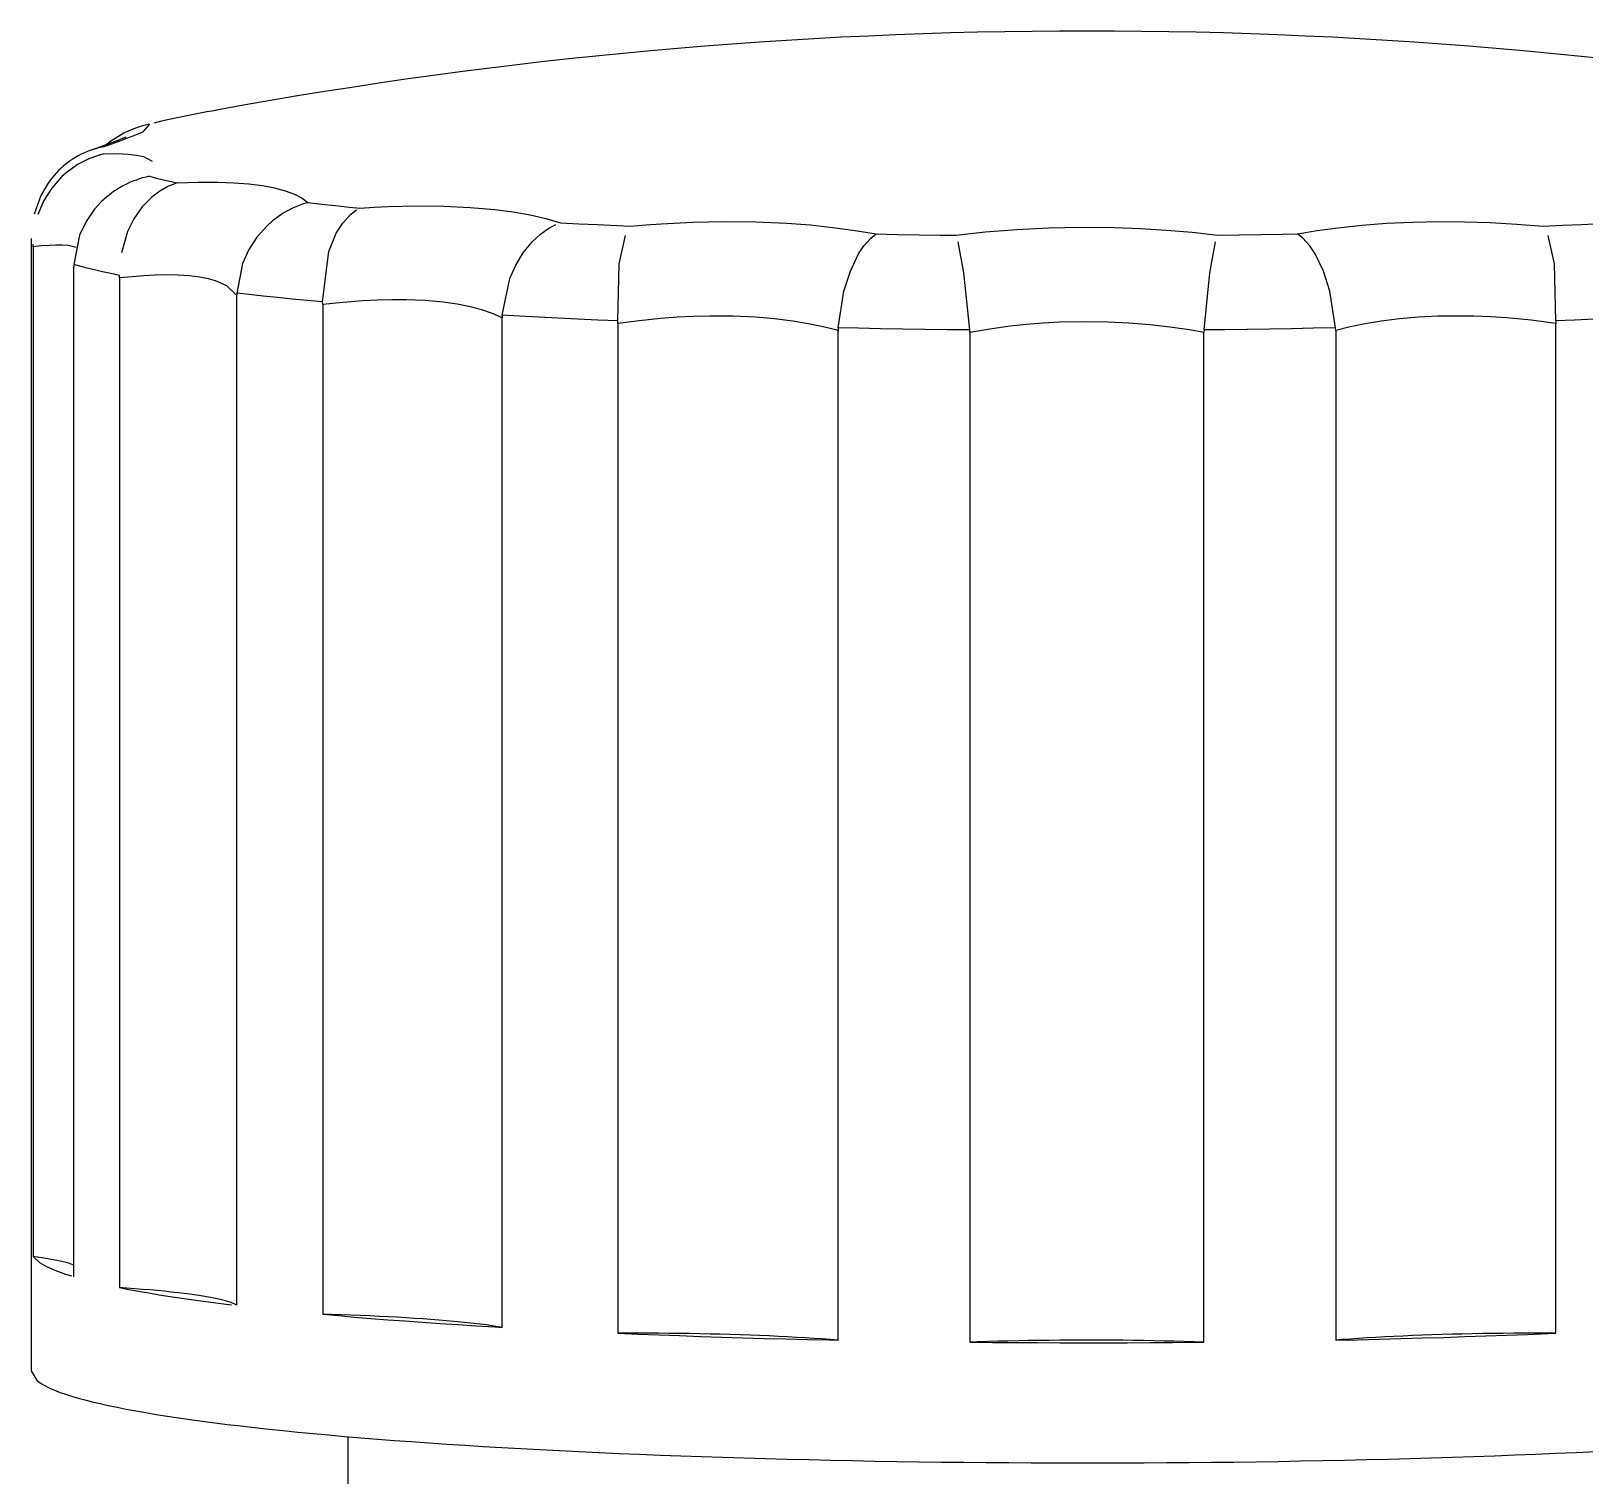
# Model space of a CAD drawing. Header units: millimetres. Extents: x 441156 to 441876, y 4514765 to 4515211.
# Drawn here: x 441490.279 to 441490.4078, y 4515047.1412 to 4515047.261 of the extents above; entities that cross this region are included whole.
import ezdxf

# ---------------------------------------------------------------- set-up
doc = ezdxf.new("R2010")
doc.units = ezdxf.units.MM
doc.layers.add('Collettore SL', color=7, linetype='Continuous')
doc.layers.add('Piantone', color=5, linetype='Continuous')

msp = doc.modelspace()

# ---------------------------------------------------------------- linework, layer by layer
at = {"layer": 'Collettore SL', "color": 254, "linetype": 'Continuous'}
msp.add_line((441490.3052503175, 4515047.144491823), (441490.3052503175, 4515047.135699125), dxfattribs=at)
at = {"layer": 'Piantone', "color": 254, "linetype": 'Continuous'}
for p, q in [((441490.2888053365, 4515047.253307867), (441490.2882319371, 4515047.253173003)), ((441490.2790003175, 4515047.243839931), (441490.2790003175, 4515047.149937968)), ((441490.2791761183, 4515047.24314038), (441490.2791757137, 4515047.243357309)), ((441490.2791761183, 4515047.24314038), (441490.2791761183, 4515047.159416736)), ((441490.2825481056, 4515047.241690387), (441490.2825463046, 4515047.241474548)), ((441490.2825463046, 4515047.157750905), (441490.2825463046, 4515047.241474548)), ((441490.2863385192, 4515047.240566471), (441490.2863359578, 4515047.240783353)), ((441490.2863385192, 4515047.240566471), (441490.2863385192, 4515047.156842827)), ((441490.2960463732, 4515047.239317487), (441490.2960425839, 4515047.239101563)), ((441490.2960425839, 4515047.155377919), (441490.2960425839, 4515047.239101563)), ((441490.303169616, 4515047.238361291), (441490.3031652068, 4515047.238578067)), ((441490.303169616, 4515047.238361291), (441490.303169616, 4515047.154637647)), ((441490.3180424263, 4515047.237490061), (441490.3180371057, 4515047.237273997)), ((441490.3180371057, 4515047.153550353), (441490.3180371057, 4515047.237273997)), ((441490.3276393301, 4515047.236790818), (441490.3276336049, 4515047.237007438)), ((441490.4053670301, 4515047.237007438), (441490.4053613049, 4515047.236790818)), ((441490.3276393301, 4515047.236790818), (441490.3276393301, 4515047.153067174)), ((441490.3458832162, 4515047.236428523), (441490.3458770061, 4515047.236212282)), ((441490.3458770061, 4515047.152488638), (441490.3458770061, 4515047.236212282)), ((441490.3567962528, 4515047.236044475), (441490.3567899021, 4515047.23626091)), ((441490.3567962528, 4515047.236044475), (441490.3567962528, 4515047.152320831)), ((441490.3762107329, 4515047.23626091), (441490.3762043822, 4515047.236044475)), ((441490.3762043822, 4515047.152320831), (441490.3762043822, 4515047.236044475)), ((441490.3871236289, 4515047.236212282), (441490.3871174188, 4515047.236428523)), ((441490.3871236289, 4515047.236212282), (441490.3871236289, 4515047.152488638)), ((441490.4053613049, 4515047.153067174), (441490.4053613049, 4515047.236790818))]:
    msp.add_line(p, q, dxfattribs=at)
for points in [[(441490.2911014564, 4515047.253857692, 0), (441490.2904330193, 4515047.253711483, 0), (441490.2898019015, 4515047.253564018, 0), (441490.2892084127, 4515047.253415371, 0), (441490.2888053365, 4515047.253307867, 0)], [(441490.2888053365, 4515047.253307867, 0), (441490.2889818586, 4515047.253310197, 0), (441490.2891105012, 4515047.253298721, 0), (441490.2892222441, 4515047.253229985, 0), (441490.2891206303, 4515047.25310121, 0), (441490.2887925234, 4515047.252906552, 0), (441490.2882407283, 4515047.252650512, 0), (441490.2876484515, 4515047.252405803, 0), (441490.2869218691, 4515047.252125077, 0), (441490.2860468212, 4515047.251803284, 0), (441490.2850407856, 4515047.251447107, 0)], [(441490.286858391, 4515047.252248452, 0), (441490.2868534536, 4515047.25224612, 0), (441490.286801967, 4515047.252222719, 0), (441490.2866737691, 4515047.252167229, 0), (441490.2864391797, 4515047.252070536, 0), (441490.2860620999, 4515047.251922202, 0), (441490.2855074501, 4515047.25171324, 0), (441490.284750296, 4515047.25143881, 0), (441490.2839705791, 4515047.25116478, 0)], [(441490.2850407856, 4515047.251447107, 0), (441490.2849864225, 4515047.251289789, 0), (441490.284972051, 4515047.251132404, 0), (441490.2849976781, 4515047.250975031, 0), (441490.2850407856, 4515047.250861995, 0)], [(441490.2850407856, 4515047.250861995, 0), (441490.2849864462, 4515047.250849002, 0), (441490.2845598785, 4515047.25073175, 0), (441490.2841391779, 4515047.250588681, 0), (441490.283724434, 4515047.250419396, 0), (441490.2833266312, 4515047.250228792, 0), (441490.2829158633, 4515047.250000449, 0), (441490.2825178759, 4515047.249745488, 0), (441490.2820258496, 4515047.249378081, 0), (441490.2815608287, 4515047.248968254, 0), (441490.2811207891, 4515047.24851121, 0), (441490.2807160813, 4515047.248014264, 0), (441490.2803713142, 4515047.247512951, 0), (441490.2800643761, 4515047.246981059, 0), (441490.2797948989, 4515047.24641336, 0), (441490.2795704046, 4515047.245820112, 0), (441490.2793999484, 4515047.245230083, 0), (441490.2792759764, 4515047.244623443, 0), (441490.2791998651, 4515047.243994822, 0), (441490.2791811664, 4515047.243676284, 0), (441490.2791757137, 4515047.243357309, 0)], [(441490.2850407856, 4515047.250861995, 0), (441490.2861261764, 4515047.250876092, 0), (441490.2870615576, 4515047.250835906, 0), (441490.2877500954, 4515047.250755525, 0), (441490.288309768, 4515047.250633352, 0), (441490.2887441762, 4515047.25046642, 0), (441490.2890401743, 4515047.250257425, 0), (441490.2891965303, 4515047.250006017, 0), (441490.2892114403, 4515047.249714354, 0), (441490.2890810887, 4515047.24937711, 0), (441490.2888053365, 4515047.249001235, 0)], [(441490.2888053365, 4515047.249001235, 0), (441490.2893716046, 4515047.248851784, 0), (441490.2899757128, 4515047.248703463, 0), (441490.2906173647, 4515047.248556344, 0), (441490.2911014564, 4515047.248451409, 0)], [(441490.2911014564, 4515047.248451409, 0), (441490.2928487803, 4515047.24850904, 0), (441490.2944854161, 4515047.24850838, 0), (441490.295817231, 4515047.248459048, 0), (441490.2970420367, 4515047.248364299, 0), (441490.2981732204, 4515047.248221426, 0), (441490.2991824569, 4515047.24803249, 0), (441490.3000685867, 4515047.247797103, 0), (441490.3008231907, 4515047.247517265, 0), (441490.3014532578, 4515047.247187701, 0), (441490.3019410488, 4515047.246815084, 0)], [(441490.2803579145, 4515047.248349069, 0), (441490.2802049666, 4515047.248106936, 0), (441490.2798210164, 4515047.247402173, 0), (441490.2795028971, 4515047.24665362, 0), (441490.2792575132, 4515047.245867107, 0), (441490.2790796336, 4515047.244971445, 0), (441490.279003589, 4515047.244070233, 0), (441490.2790003176, 4515047.243838905, 0)], [(441490.2911014564, 4515047.248451409, 0), (441490.2910558207, 4515047.248436879, 0), (441490.2906974587, 4515047.248307327, 0), (441490.2903460488, 4515047.24815263, 0), (441490.2899999063, 4515047.247971652, 0), (441490.2896687716, 4515047.247769847, 0), (441490.2893271803, 4515047.247529463, 0), (441490.2889984601, 4515047.247263812, 0), (441490.2885915749, 4515047.246881277, 0), (441490.2882112507, 4515047.246459773, 0), (441490.2878509021, 4515047.245988706, 0), (441490.2875237652, 4515047.245482235, 0), (441490.2872452242, 4515047.244969619, 0), (441490.2870008801, 4515047.24443098, 0), (441490.2867873147, 4515047.24385376, 0), (441490.2866132875, 4515047.243256484, 0), (441490.2864833242, 4515047.242659741, 0), (441490.2863931497, 4515047.242051908, 0), (441490.2863428258, 4515047.241418946, 0), (441490.2863359578, 4515047.240783353, 0)], [(441490.2848145784, 4515047.246875938, 0), (441490.2846859896, 4515047.246746571, 0), (441490.2842552424, 4515047.24626491, 0), (441490.2838838918, 4515047.245774518, 0), (441490.2835533223, 4515047.245256526, 0), (441490.2832588611, 4515047.244698678, 0), (441490.2830125521, 4515047.244118711, 0), (441490.2828212791, 4515047.243536648, 0), (441490.2826793459, 4515047.242941209, 0), (441490.2825863668, 4515047.242318461, 0), (441490.2825481056, 4515047.241690387, 0)], [(441490.3019410488, 4515047.246815084, 0), (441490.3018892237, 4515047.246801489, 0), (441490.3014808301, 4515047.246679489, 0), (441490.3010778, 4515047.246532585, 0), (441490.3006781667, 4515047.246359682, 0), (441490.3002932243, 4515047.246165998, 0), (441490.2998931939, 4515047.245934437, 0), (441490.2995051575, 4515047.24567774, 0), (441490.299020128, 4515047.245307002, 0), (441490.2985612986, 4515047.244897348, 0), (441490.2981206515, 4515047.244438403, 0), (441490.2977143733, 4515047.243943879, 0), (441490.2973622626, 4515047.243442369, 0), (441490.2970469003, 4515047.242914451, 0), (441490.2967638095, 4515047.242347727, 0), (441490.2965245564, 4515047.241760297, 0), (441490.2963360069, 4515047.241172398, 0), (441490.2961927617, 4515047.240572576, 0), (441490.296094268, 4515047.239946885, 0), (441490.2960463732, 4515047.239317487, 0)], [(441490.3019410488, 4515047.246815084, 0), (441490.3030596477, 4515047.246691526, 0), (441490.3042093712, 4515047.246570158, 0), (441490.3053896553, 4515047.246451039, 0), (441490.3062563427, 4515047.246366862, 0)], [(441490.3031652068, 4515047.238578067, 0), (441490.303154007, 4515047.239195345, 0), (441490.3031705788, 4515047.239811327, 0), (441490.3032166503, 4515047.240439631, 0), (441490.3032917252, 4515047.241057403, 0), (441490.3033919687, 4515047.241642918, 0), (441490.3035184097, 4515047.242210525, 0), (441490.3036749111, 4515047.242771399, 0), (441490.3038571868, 4515047.243305837, 0), (441490.3040627715, 4515047.243807283, 0), (441490.3042913158, 4515047.244276104, 0), (441490.3045486112, 4515047.244720696, 0), (441490.3048269122, 4515047.24512498, 0), (441490.3050353833, 4515047.245384999, 0), (441490.3052527618, 4515047.245622743, 0), (441490.305480297, 4515047.245839157, 0), (441490.3057113711, 4515047.246028375, 0), (441490.3059648865, 4515047.246203673, 0), (441490.306224915, 4515047.246351149, 0), (441490.3062563427, 4515047.246366862, 0)], [(441490.3062563427, 4515047.246366862, 0), (441490.3074313665, 4515047.246437202, 0), (441490.3085901694, 4515047.246490509, 0), (441490.3109470424, 4515047.246545993, 0), (441490.3132001786, 4515047.24652548, 0), (441490.3153937954, 4515047.246424694, 0), (441490.3174442669, 4515047.246244066, 0), (441490.3189532903, 4515047.246045487, 0), (441490.3203565719, 4515047.245798812, 0), (441490.3216710623, 4515047.245499132, 0), (441490.3228635616, 4515047.245152337, 0)], [(441490.3180424263, 4515047.237490061, 0), (441490.3180918384, 4515047.238100706, 0), (441490.3181799359, 4515047.238713657, 0), (441490.318308724, 4515047.239333607, 0), (441490.3184766701, 4515047.239946893, 0), (441490.3186733045, 4515047.240523401, 0), (441490.3189038994, 4515047.241085349, 0), (441490.3191710307, 4515047.241636219, 0), (441490.3194701043, 4515047.242164027, 0), (441490.3197925426, 4515047.242655291, 0), (441490.3201419173, 4515047.243116912, 0), (441490.320521431, 4515047.243551076, 0), (441490.3209241063, 4515047.243947754, 0), (441490.3212181065, 4515047.244201081, 0), (441490.3215208413, 4515047.24443302, 0), (441490.321832402, 4515047.244643289, 0), (441490.3221442527, 4515047.244826599, 0), (441490.322480911, 4515047.244995493, 0), (441490.3228226514, 4515047.245137317, 0), (441490.3228635616, 4515047.245152337, 0)], [(441490.3228635616, 4515047.245152337, 0), (441490.3243995718, 4515047.245069575, 0), (441490.3259562371, 4515047.244989798, 0), (441490.3275327936, 4515047.244913046, 0), (441490.3286775414, 4515047.244859781, 0)], [(441490.3276336049, 4515047.237007438, 0), (441490.3276064974, 4515047.237624127, 0), (441490.3275905723, 4515047.23824012, 0), (441490.3275861567, 4515047.238869064, 0), (441490.327594052, 4515047.239488112, 0), (441490.3276136547, 4515047.240075469, 0), (441490.3276450199, 4515047.240645501, 0), (441490.3276895229, 4515047.241209463, 0), (441490.3277462945, 4515047.241747574, 0), (441490.3278147076, 4515047.242253232, 0), (441490.3278947429, 4515047.242726794, 0), (441490.3279887306, 4515047.243176784, 0), (441490.3280940871, 4515047.243586965, 0), (441490.3281751327, 4515047.243851433, 0), (441490.328261329, 4515047.244093843, 0), (441490.3283532162, 4515047.244315166, 0), (441490.3284481149, 4515047.244509393, 0), (441490.3285539118, 4515047.244690213, 0), (441490.3286641124, 4515047.244843379, 0), (441490.3286775414, 4515047.244859781, 0)], [(441490.3286775414, 4515047.244859781, 0), (441490.3299440152, 4515047.244967641, 0), (441490.3312109523, 4515047.245058227, 0), (441490.3338469586, 4515047.245190442, 0), (441490.336449261, 4515047.245244547, 0), (441490.3390733295, 4515047.245217797, 0), (441490.3416229607, 4515047.245107865, 0), (441490.3435728671, 4515047.244962442, 0), (441490.3454555697, 4515047.244766265, 0), (441490.3472959366, 4515047.244515069, 0), (441490.3490493113, 4515047.244213547, 0)], [(441490.3556607252, 4515047.244111943, 0), (441490.3568658935, 4515047.244257786, 0), (441490.3580881535, 4515047.244386626, 0), (441490.3606853519, 4515047.244599263, 0), (441490.3633229444, 4515047.244733896, 0), (441490.3660609632, 4515047.24478955, 0), (441490.3688022308, 4515047.244760927, 0), (441490.3709578328, 4515047.244678598, 0), (441490.3730928748, 4515047.244544165, 0), (441490.3752371427, 4515047.244354204, 0), (441490.3773399098, 4515047.244111943, 0)], [(441490.3839513237, 4515047.244213547, 0), (441490.3855847034, 4515047.244496509, 0), (441490.3873016596, 4515047.244736573, 0), (441490.3892763336, 4515047.244948758, 0), (441490.3913262871, 4515047.24510474, 0), (441490.3934869767, 4515047.245204966, 0), (441490.3957038562, 4515047.2452451, 0), (441490.3978051564, 4515047.24522819, 0), (441490.3999350202, 4515047.245159301, 0), (441490.4021245587, 4515047.245035942, 0), (441490.4043230936, 4515047.244859781, 0)], [(441490.4043230936, 4515047.244859781, 0), (441490.4059134668, 4515047.244934337, 0), (441490.4074845035, 4515047.245011944, 0), (441490.409035433, 4515047.245092565, 0), (441490.4101370734, 4515047.245152337, 0)], [(441490.4053670301, 4515047.237007438, 0), (441490.4053941376, 4515047.237624127, 0), (441490.4054100627, 4515047.23824012, 0), (441490.4054144783, 4515047.238869064, 0), (441490.405406583, 4515047.239488112, 0), (441490.4053869803, 4515047.240075469, 0), (441490.4053556151, 4515047.240645501, 0), (441490.4053111121, 4515047.241209463, 0), (441490.4052543404, 4515047.241747574, 0), (441490.4051859274, 4515047.242253232, 0), (441490.405105892, 4515047.242726794, 0), (441490.4050119044, 4515047.243176784, 0), (441490.4049065479, 4515047.243586965, 0), (441490.4048255023, 4515047.243851433, 0), (441490.404739306, 4515047.244093843, 0), (441490.4046474188, 4515047.244315166, 0), (441490.4045525201, 4515047.244509393, 0), (441490.4044467232, 4515047.244690213, 0), (441490.4043365226, 4515047.244843379, 0), (441490.4043230936, 4515047.244859781, 0)], [(441490.2791757137, 4515047.243357309, 0), (441490.2790772854, 4515047.243520134, 0), (441490.2790188208, 4515047.243683105, 0), (441490.2790003175, 4515047.243839931, 0)], [(441490.3458832162, 4515047.236428523, 0), (441490.3459308061, 4515047.237042842, 0), (441490.3460022745, 4515047.237656062, 0), (441490.3461000414, 4515047.238281765, 0), (441490.3462211445, 4515047.238897221, 0), (441490.3463599049, 4515047.239480798, 0), (441490.3465181169, 4515047.240046807, 0), (441490.3466995574, 4515047.240606425, 0), (441490.3468983731, 4515047.24114003, 0), (441490.3471115179, 4515047.241641097, 0), (441490.3473383841, 4515047.242110002, 0), (441490.3475839561, 4515047.242555183, 0), (441490.3478402189, 4515047.242960576, 0), (441490.3480268019, 4515047.243221696, 0), (441490.3482170828, 4515047.243460804, 0), (441490.3484120425, 4515047.243678858, 0), (441490.3486060282, 4515047.243869942, 0), (441490.3488145939, 4515047.244047502, 0), (441490.3490242501, 4515047.244197512, 0), (441490.3490493113, 4515047.244213547, 0)], [(441490.3490493113, 4515047.244213547, 0), (441490.3508174673, 4515047.244181562, 0), (441490.3525933174, 4515047.244152999, 0), (441490.3543759905, 4515047.244127871, 0), (441490.3556607252, 4515047.244111943, 0)], [(441490.3567899021, 4515047.23626091, 0), (441490.3567501565, 4515047.236876572, 0), (441490.3567036554, 4515047.237491605, 0), (441490.3566492852, 4515047.238119645, 0), (441490.3565890486, 4515047.238737889, 0), (441490.3565256461, 4515047.239324572, 0), (441490.3564581523, 4515047.239894048, 0), (441490.3563852894, 4515047.240457576, 0), (441490.3563097093, 4515047.240995398, 0), (441490.3562326992, 4515047.241500923, 0), (441490.3561545722, 4515047.241974516, 0), (441490.3560739158, 4515047.24242471, 0), (441490.3559936202, 4515047.242835276, 0), (441490.3559374649, 4515047.243100126, 0), (441490.3558820827, 4515047.24334301, 0), (441490.3558272389, 4515047.243564902, 0), (441490.3557745158, 4515047.243759777, 0), (441490.3557198338, 4515047.243941383, 0), (441490.3556669144, 4515047.244095429, 0), (441490.3556607252, 4515047.244111943, 0)], [(441490.3762107329, 4515047.23626091, 0), (441490.3762504785, 4515047.236876572, 0), (441490.3762969796, 4515047.237491605, 0), (441490.3763513498, 4515047.238119645, 0), (441490.3764115864, 4515047.238737889, 0), (441490.3764749889, 4515047.239324572, 0), (441490.3765424827, 4515047.239894048, 0), (441490.3766153456, 4515047.240457576, 0), (441490.3766909256, 4515047.240995398, 0), (441490.3767679358, 4515047.241500923, 0), (441490.3768460628, 4515047.241974516, 0), (441490.3769267192, 4515047.24242471, 0), (441490.3770070148, 4515047.242835276, 0), (441490.3770631701, 4515047.243100126, 0), (441490.3771185523, 4515047.24334301, 0), (441490.3771733961, 4515047.243564902, 0), (441490.3772261192, 4515047.243759777, 0), (441490.3772808012, 4515047.243941383, 0), (441490.3773337206, 4515047.244095429, 0), (441490.3773399098, 4515047.244111943, 0)], [(441490.3773399098, 4515047.244111943, 0), (441490.3791269459, 4515047.244134595, 0), (441490.3809077872, 4515047.24416069, 0), (441490.3826815601, 4515047.244190218, 0), (441490.3839513237, 4515047.244213547, 0)], [(441490.3871174188, 4515047.236428523, 0), (441490.3870698289, 4515047.237042842, 0), (441490.3869983605, 4515047.237656062, 0), (441490.3869005936, 4515047.238281765, 0), (441490.3867794905, 4515047.238897221, 0), (441490.3866407301, 4515047.239480798, 0), (441490.3864825181, 4515047.240046807, 0), (441490.3863010776, 4515047.240606425, 0), (441490.3861022619, 4515047.24114003, 0), (441490.3858891171, 4515047.241641097, 0), (441490.3856622509, 4515047.242110002, 0), (441490.3854166789, 4515047.242555183, 0), (441490.3851604161, 4515047.242960576, 0), (441490.384973833, 4515047.243221696, 0), (441490.3847835522, 4515047.243460804, 0), (441490.3845885925, 4515047.243678858, 0), (441490.3843946067, 4515047.243869942, 0), (441490.3841860411, 4515047.244047502, 0), (441490.3839763848, 4515047.244197512, 0), (441490.3839513237, 4515047.244213547, 0)], [(441490.2827256094, 4515047.243093883, 0), (441490.2824962704, 4515047.243172389, 0), (441490.2820686762, 4515047.243254561, 0), (441490.2815403644, 4515047.243295019, 0), (441490.2810439515, 4515047.243297171, 0), (441490.2804859952, 4515047.24327236, 0), (441490.2798604004, 4515047.243219933, 0), (441490.2791761183, 4515047.24314038, 0)], [(441490.2863359578, 4515047.240783353, 0), (441490.2856044997, 4515047.240933426, 0), (441490.2849100216, 4515047.241084825, 0), (441490.2842528408, 4515047.241237486, 0), (441490.2836332577, 4515047.241391335, 0), (441490.2830515557, 4515047.241546304, 0), (441490.2825481056, 4515047.241690387, 0)], [(441490.2960425839, 4515047.239101563, 0), (441490.2960402041, 4515047.239105947, 0), (441490.2957076569, 4515047.239539979, 0), (441490.2952150924, 4515047.239915188, 0), (441490.294784622, 4515047.240137048, 0), (441490.2942803117, 4515047.24032892, 0), (441490.2937045567, 4515047.240489709, 0), (441490.2929574724, 4515047.240635158, 0), (441490.2921215835, 4515047.240738377, 0), (441490.2911821007, 4515047.24079954, 0), (441490.2901591942, 4515047.240816158, 0), (441490.2892789725, 4515047.240797155, 0), (441490.288351015, 4515047.240749508, 0), (441490.2873659938, 4515047.240672329, 0), (441490.2863385192, 4515047.240566471, 0)], [(441490.3031652068, 4515047.238578067, 0), (441490.3018889436, 4515047.238697284, 0), (441490.3006422162, 4515047.238818852, 0), (441490.2994255945, 4515047.238942715, 0), (441490.2982396347, 4515047.239068817, 0), (441490.2970848788, 4515047.239197101, 0), (441490.2960463732, 4515047.239317487, 0)], [(441490.3180371057, 4515047.237273997, 0), (441490.3172293162, 4515047.237620979, 0), (441490.316351003, 4515047.237916876, 0), (441490.3153842037, 4515047.238170557, 0), (441490.3143112808, 4515047.23838417, 0), (441490.3131555169, 4515047.238551192, 0), (441490.311653994, 4515047.238689466, 0), (441490.310050324, 4515047.238757141, 0), (441490.308895157, 4515047.238762292, 0), (441490.307700414, 4515047.238733929, 0), (441490.306472376, 4515047.238672305, 0), (441490.3048412846, 4515047.238543752, 0), (441490.303169616, 4515047.238361291, 0)], [(441490.3276336049, 4515047.237007438, 0), (441490.3259664727, 4515047.237081422, 0), (441490.3243178698, 4515047.237158495, 0), (441490.3226885498, 4515047.237238622, 0), (441490.3210792574, 4515047.237321767, 0), (441490.3194907283, 4515047.237407891, 0), (441490.3180424263, 4515047.237490061, 0)], [(441490.3458770061, 4515047.236212282, 0), (441490.3449026439, 4515047.236462295, 0), (441490.3435552091, 4515047.236748343, 0), (441490.3421358182, 4515047.236985107, 0), (441490.3406181035, 4515047.23717441, 0), (441490.3390406474, 4515047.237309396, 0), (441490.3371725015, 4515047.237395885, 0), (441490.3352510654, 4515047.237409387, 0), (441490.3339072114, 4515047.237376133, 0), (441490.3325483748, 4515047.237308526, 0), (441490.3311815834, 4515047.237207026, 0), (441490.3294091932, 4515047.237026168, 0), (441490.3276393301, 4515047.236790818, 0)], [(441490.3762043822, 4515047.236044475, 0), (441490.3749954698, 4515047.236260937, 0), (441490.373370469, 4515047.236501304, 0), (441490.371709339, 4515047.236690728, 0), (441490.3699832853, 4515047.236830181, 0), (441490.3682378193, 4515047.2369141, 0), (441490.3662283765, 4515047.236941, 0), (441490.3642209279, 4515047.236894121, 0), (441490.3628504755, 4515047.236819155, 0), (441490.3614914409, 4515047.23670978, 0), (441490.3601507514, 4515047.236566672, 0), (441490.3584508389, 4515047.236332451, 0), (441490.3567962528, 4515047.236044475, 0)], [(441490.4053613049, 4515047.236790818, 0), (441490.405342291, 4515047.236793638, 0), (441490.4033304576, 4515047.23705622, 0), (441490.4013172501, 4515047.237248177, 0), (441490.3999410189, 4515047.237337908, 0), (441490.3985746716, 4515047.237392974, 0), (441490.3972254229, 4515047.237412983, 0), (441490.3955870432, 4515047.237388955, 0), (441490.3939891182, 4515047.237311337, 0), (441490.3924062745, 4515047.23717689, 0), (441490.3908833803, 4515047.236987804, 0), (441490.3895679188, 4515047.236771165, 0), (441490.3883120453, 4515047.236511999, 0), (441490.3871236289, 4515047.236212282, 0)], [(441490.4149582087, 4515047.237490061, 0), (441490.4133895048, 4515047.237401219, 0), (441490.4117993665, 4515047.23731532, 0), (441490.4101885207, 4515047.237232404, 0), (441490.4085577036, 4515047.237152508, 0), (441490.4069076609, 4515047.237075671, 0), (441490.4053670301, 4515047.237007438, 0)], [(441490.3567899021, 4515047.23626091, 0), (441490.3549329817, 4515047.236280736, 0), (441490.3530813492, 4515047.236304018, 0), (441490.3512358508, 4515047.236330744, 0), (441490.3493973303, 4515047.236360903, 0), (441490.347566628, 4515047.236394481, 0), (441490.3458832162, 4515047.236428523, 0)], [(441490.3871174188, 4515047.236428523, 0), (441490.3852946822, 4515047.2363918, 0), (441490.3834633541, 4515047.236358482, 0), (441490.3816242717, 4515047.236328584, 0), (441490.3797782758, 4515047.236302121, 0), (441490.3779262101, 4515047.236279102, 0), (441490.3762107329, 4515047.23626091, 0)], [(441490.2791761183, 4515047.159416736, 0), (441490.2793146015, 4515047.159254133, 0), (441490.2794929399, 4515047.159091824, 0), (441490.279711052, 4515047.158929884, 0), (441490.279968838, 4515047.158768389, 0), (441490.2802661801, 4515047.15860741, 0), (441490.2806029424, 4515047.158447023, 0), (441490.2809789709, 4515047.1582873, 0), (441490.2813940939, 4515047.158128313, 0), (441490.2818481214, 4515047.157970137, 0), (441490.2823408459, 4515047.157812842, 0), (441490.2825463046, 4515047.157750905, 0)], [(441490.2825463046, 4515047.158719349, 0), (441490.2823375607, 4515047.158793194, 0), (441490.2820993741, 4515047.15886636, 0), (441490.281832035, 4515047.158938757, 0), (441490.2815358692, 4515047.159010297, 0), (441490.2812112374, 4515047.159080892, 0), (441490.2808585352, 4515047.159150456, 0), (441490.2804781923, 4515047.159218905, 0), (441490.2800706722, 4515047.159286156, 0), (441490.2796364711, 4515047.159352127, 0), (441490.2791761183, 4515047.159416736, 0)], [(441490.2863385192, 4515047.156842827, 0), (441490.2871067473, 4515047.156694157, 0), (441490.2879112686, 4515047.156546953, 0), (441490.2887517153, 4515047.156401282, 0), (441490.2896277032, 4515047.15625721, 0), (441490.2905388319, 4515047.156114803, 0), (441490.2914846848, 4515047.155974126, 0), (441490.2924648296, 4515047.155835245, 0), (441490.2934788182, 4515047.15569822, 0), (441490.2945261871, 4515047.155563118, 0), (441490.2956064576, 4515047.155429997, 0), (441490.2960425839, 4515047.155377919, 0)], [(441490.2960425839, 4515047.155377919, 0), (441490.2959187293, 4515047.155453203, 0), (441490.2957648045, 4515047.155528064, 0), (441490.2955809969, 4515047.155602411, 0), (441490.2953675305, 4515047.155676155, 0), (441490.2951246655, 4515047.155749204, 0), (441490.2948526977, 4515047.15582147, 0), (441490.2945519584, 4515047.155892864, 0), (441490.2942228141, 4515047.1559633, 0), (441490.2938656657, 4515047.156032693, 0), (441490.2934809484, 4515047.156100956, 0), (441490.2930691309, 4515047.156168007, 0), (441490.292630715, 4515047.156233766, 0), (441490.2921662348, 4515047.15629815, 0), (441490.2916762562, 4515047.156361084, 0), (441490.2911613761, 4515047.156422487, 0), (441490.2906222218, 4515047.156482288, 0), (441490.2900594503, 4515047.156540412, 0), (441490.2894737472, 4515047.156596789, 0), (441490.288865826, 4515047.15665135, 0), (441490.2882364275, 4515047.156704028, 0), (441490.2875863184, 4515047.156754761, 0), (441490.2869162909, 4515047.156803484, 0), (441490.2863385192, 4515047.156842827, 0)], [(441490.303169616, 4515047.154637647, 0), (441490.3044749294, 4515047.154520844, 0), (441490.3058085965, 4515047.154406499, 0), (441490.3071700076, 4515047.154294666, 0), (441490.3085585403, 4515047.154185395, 0), (441490.3099735599, 4515047.154078736, 0), (441490.3114144196, 4515047.153974738, 0), (441490.3128804607, 4515047.153873449, 0), (441490.314371013, 4515047.153774914, 0), (441490.3158853952, 4515047.15367918, 0), (441490.317422915, 4515047.15358629, 0), (441490.3180371057, 4515047.153550353, 0)], [(441490.3180371057, 4515047.153550353, 0), (441490.3176252883, 4515047.153617404, 0), (441490.3171868724, 4515047.153683163, 0), (441490.3167223921, 4515047.153747547, 0), (441490.3162324135, 4515047.15381048, 0), (441490.3157175334, 4515047.153871885, 0), (441490.3151783792, 4515047.153931685, 0), (441490.3146156077, 4515047.153989809, 0), (441490.3140299045, 4515047.154046185, 0), (441490.3134219834, 4515047.154100747, 0), (441490.3127925849, 4515047.154153425, 0), (441490.3121424758, 4515047.154204157, 0), (441490.3114724482, 4515047.154252881, 0), (441490.3107833185, 4515047.154299538, 0), (441490.3100759262, 4515047.154344069, 0), (441490.3093511332, 4515047.154386422, 0), (441490.3086098225, 4515047.154426544, 0), (441490.3078528974, 4515047.154464387, 0), (441490.3070812799, 4515047.154499905, 0), (441490.3062959103, 4515047.154533054, 0), (441490.3054977452, 4515047.154563794, 0), (441490.3046877573, 4515047.154592087, 0), (441490.3038669333, 4515047.1546179, 0), (441490.303169616, 4515047.154637647, 0)], [(441490.3458770061, 4515047.152488638, 0), (441490.345226897, 4515047.15253937, 0), (441490.3445568695, 4515047.152588094, 0), (441490.3438677398, 4515047.152634749, 0), (441490.3431603475, 4515047.152679281, 0), (441490.3424355545, 4515047.152721634, 0), (441490.3416942438, 4515047.152761756, 0), (441490.3409373186, 4515047.152799599, 0), (441490.3401657012, 4515047.152835117, 0), (441490.3393803315, 4515047.152868266, 0), (441490.3385821665, 4515047.152899006, 0), (441490.3377721786, 4515047.1529273, 0), (441490.3369513546, 4515047.152953112, 0), (441490.3361206946, 4515047.152976412, 0), (441490.3352812106, 4515047.152997172, 0), (441490.3344339255, 4515047.153015365, 0), (441490.3335798713, 4515047.15303097, 0), (441490.3327200888, 4515047.153043968, 0), (441490.3318556255, 4515047.153054343, 0), (441490.3309875345, 4515047.153062081, 0), (441490.3301168735, 4515047.153067174, 0), (441490.3292447032, 4515047.153069617, 0), (441490.3283720863, 4515047.153069405, 0), (441490.3276393301, 4515047.153067174, 0)], [(441490.3276393301, 4515047.153067174, 0), (441490.3293242887, 4515047.152996325, 0), (441490.3310262416, 4515047.152928632, 0), (441490.3327444108, 4515047.152864126, 0), (441490.3344780108, 4515047.152802834, 0), (441490.3362262492, 4515047.152744789, 0), (441490.3379883267, 4515047.152690013, 0), (441490.3397634379, 4515047.152638534, 0), (441490.3415507713, 4515047.152590374, 0), (441490.3433495099, 4515047.152545555, 0), (441490.3451588315, 4515047.152504099, 0), (441490.3458770061, 4515047.152488638, 0)], [(441490.3762043822, 4515047.152320831, 0), (441490.3753943943, 4515047.152349125, 0), (441490.3745735703, 4515047.152374937, 0), (441490.3737429103, 4515047.152398238, 0), (441490.3729034264, 4515047.152418997, 0), (441490.3720561411, 4515047.152437191, 0), (441490.3712020871, 4515047.152452795, 0), (441490.3703423046, 4515047.152465792, 0), (441490.3694778412, 4515047.152476167, 0), (441490.3686097502, 4515047.152483907, 0), (441490.3677390892, 4515047.152489, 0), (441490.3668669189, 4515047.152491442, 0), (441490.365994302, 4515047.15249123, 0), (441490.3651223016, 4515047.152488364, 0), (441490.36425198, 4515047.152482847, 0), (441490.3633843978, 4515047.152474687, 0), (441490.3625206118, 4515047.152463892, 0), (441490.3616616745, 4515047.152450476, 0), (441490.3608086322, 4515047.152434456, 0), (441490.3599625244, 4515047.152415851, 0), (441490.359124382, 4515047.152394684, 0), (441490.3582952259, 4515047.152370981, 0), (441490.3574760666, 4515047.15234477, 0), (441490.3567962528, 4515047.152320831, 0)], [(441490.3567962528, 4515047.152320831, 0), (441490.3586576257, 4515047.152304482, 0), (441490.3605225839, 4515047.152291604, 0), (441490.3623902746, 4515047.152282204, 0), (441490.3642598441, 4515047.152276288, 0), (441490.3661304378, 4515047.152273855, 0), (441490.3680012007, 4515047.152274909, 0), (441490.3698712774, 4515047.152279449, 0), (441490.3717398131, 4515047.152287471, 0), (441490.3736059538, 4515047.152298975, 0), (441490.3754688462, 4515047.152313951, 0), (441490.3762043822, 4515047.152320831, 0)], [(441490.4053613049, 4515047.153067174, 0), (441490.4044891347, 4515047.153069617, 0), (441490.4036165177, 4515047.153069405, 0), (441490.4027445173, 4515047.153066538, 0), (441490.4018741958, 4515047.153061022, 0), (441490.4010066135, 4515047.153052861, 0), (441490.4001428275, 4515047.153042067, 0), (441490.3992838901, 4515047.153028651, 0), (441490.398430848, 4515047.153012631, 0), (441490.3975847402, 4515047.152994026, 0), (441490.3967465977, 4515047.152972859, 0), (441490.3959174417, 4515047.152949155, 0), (441490.3950982823, 4515047.152922944, 0), (441490.3942901176, 4515047.152894258, 0), (441490.3934939321, 4515047.15286313, 0), (441490.392710696, 4515047.1528296, 0), (441490.3919413635, 4515047.152793707, 0), (441490.3911868718, 4515047.152755497, 0), (441490.3904481402, 4515047.152715015, 0), (441490.3897260688, 4515047.15267231, 0), (441490.3890215372, 4515047.152627436, 0), (441490.3883354039, 4515047.152580446, 0), (441490.3876685047, 4515047.152531397, 0), (441490.3871236289, 4515047.152488638, 0)], [(441490.3871236289, 4515047.152488638, 0), (441490.3889369071, 4515047.152528759, 0), (441490.390739929, 4515047.152572251, 0), (441490.3925318702, 4515047.152619093, 0), (441490.3943119116, 4515047.152669262, 0), (441490.3960792395, 4515047.152722737, 0), (441490.397833046, 4515047.152779493, 0), (441490.3995725293, 4515047.152839504, 0), (441490.4012968944, 4515047.152902742, 0), (441490.4030053529, 4515047.152969179, 0), (441490.4046971239, 4515047.153038785, 0), (441490.4053613049, 4515047.153067174, 0)], [(441490.2790003175, 4515047.149937968, 0), (441490.2790203169, 4515047.149774926, 0), (441490.2790803061, 4515047.149611958, 0), (441490.2791802575, 4515047.14944914, 0), (441490.2793201255, 4515047.149286546, 0), (441490.2794998462, 4515047.149124249, 0), (441490.2797193374, 4515047.148962324, 0), (441490.2799784988, 4515047.148800844, 0), (441490.2802772118, 4515047.148639885, 0), (441490.28061534, 4515047.148479519, 0), (441490.2809927288, 4515047.14831982, 0), (441490.2814092056, 4515047.148160861, 0), (441490.2818645802, 4515047.148002714, 0), (441490.2823586442, 4515047.147845452, 0), (441490.2828911719, 4515047.147689145, 0), (441490.2834619198, 4515047.147533868, 0), (441490.2840706271, 4515047.147379689, 0), (441490.2847170154, 4515047.147226679, 0), (441490.2854007893, 4515047.147074909, 0), (441490.2861216362, 4515047.146924448, 0), (441490.2868792266, 4515047.146775365, 0), (441490.2876732142, 4515047.146627727, 0), (441490.2885032359, 4515047.146481602, 0), (441490.2893689125, 4515047.146337057, 0), (441490.2902698481, 4515047.146194159, 0), (441490.2912056309, 4515047.146052971, 0), (441490.2921758333, 4515047.14591356, 0), (441490.2931800114, 4515047.145775989, 0), (441490.2942177065, 4515047.145640319, 0), (441490.2952884442, 4515047.145506615, 0), (441490.2963917349, 4515047.145374936, 0), (441490.2975270743, 4515047.145245343, 0), (441490.2986939435, 4515047.145117896, 0), (441490.2998918089, 4515047.144992651, 0), (441490.3011201231, 4515047.144869668, 0), (441490.3023783246, 4515047.144749002, 0), (441490.303665838, 4515047.144630707, 0), (441490.3049820751, 4515047.144514838, 0), (441490.3063264339, 4515047.144401449, 0), (441490.3076983, 4515047.14429059, 0), (441490.3090970462, 4515047.144182312, 0), (441490.3105220332, 4515047.144076667, 0), (441490.3119726095, 4515047.1439737, 0), (441490.3134481121, 4515047.14387346, 0), (441490.3149478664, 4515047.143775992, 0), (441490.3164711869, 4515047.143681341, 0), (441490.3180173772, 4515047.14358955, 0), (441490.3195857304, 4515047.143500661, 0), (441490.3211755297, 4515047.143414714, 0), (441490.3227860484, 4515047.14333175, 0), (441490.3244165501, 4515047.143251806, 0), (441490.3260662896, 4515047.143174918, 0), (441490.3277345126, 4515047.143101122, 0), (441490.3294204567, 4515047.143030451, 0), (441490.3311233511, 4515047.142962937, 0), (441490.3328424174, 4515047.142898613, 0), (441490.3345768696, 4515047.142837506, 0), (441490.336325915, 4515047.142779645, 0), (441490.3380887541, 4515047.142725055, 0), (441490.3398645809, 4515047.142673763, 0), (441490.3416525837, 4515047.142625793, 0), (441490.3434519451, 4515047.142581165, 0), (441490.3452618427, 4515047.142539899, 0), (441490.3470814489, 4515047.142502015, 0), (441490.3489099322, 4515047.142467531, 0), (441490.3507464565, 4515047.142436462, 0), (441490.3525901823, 4515047.142408822, 0), (441490.354440267, 4515047.142384624, 0), (441490.3562958646, 4515047.142363878, 0), (441490.3581561269, 4515047.142346595, 0), (441490.3600202037, 4515047.142332782, 0), (441490.3618872427, 4515047.142322446, 0), (441490.3637563905, 4515047.142315591, 0), (441490.3656267925, 4515047.14231222, 0), (441490.367497594, 4515047.142312336, 0), (441490.3693679395, 4515047.142315936, 0), (441490.3712369742, 4515047.142323022, 0), (441490.3731038435, 4515047.142333589, 0), (441490.3749676943, 4515047.142347631, 0), (441490.3768276743, 4515047.142365144, 0), (441490.3786829334, 4515047.142386118, 0), (441490.3805326235, 4515047.142410545, 0), (441490.3823758989, 4515047.142438412, 0), (441490.3842119172, 4515047.142469707, 0), (441490.386039839, 4515047.142504417, 0), (441490.3878588286, 4515047.142542524, 0), (441490.3896680547, 4515047.142584013, 0), (441490.3914666901, 4515047.142628863, 0), (441490.3932539127, 4515047.142677055, 0), (441490.3950289053, 4515047.142728565, 0), (441490.3967908567, 4515047.142783371, 0), (441490.3985389614, 4515047.142841448, 0), (441490.4002724203, 4515047.142902768, 0), (441490.4019904409, 4515047.142967305, 0), (441490.403692238, 4515047.143035028, 0), (441490.4053770335, 4515047.143105907, 0), (441490.4070440573, 4515047.143179909, 0), (441490.4086925474, 4515047.143257, 0)]]:
    msp.add_polyline3d(points, dxfattribs=at)
for centre, radius, start, end in [((441490.3665003175, 4515046.861041505), 0.4000000000000004, 79.61262460850718, 100.387689918292), ((441490.3322783785, 4515047.048195891), 0.2097426179404293, 100.4091997513405, 101.3218690741004), ((441490.290311656, 4515047.245593569), 0.007859033934457527, 105.3437386892329, 129.6915356371371), ((441490.2863002947, 4515047.244440343), 0.007115624986808733, 109.199870545969, 146.7333169336059), ((441490.2863554904, 4515047.24430385), 0.00726318488008082, 100.4284899079484, 109.2569666309968), ((441490.2904239836, 4515047.24113664), 0.00802705018629224, 101.6299017178485, 134.3442481318449)]:
    msp.add_arc(centre, radius, start, end, dxfattribs=at)

doc.saveas('drawing.dxf')
